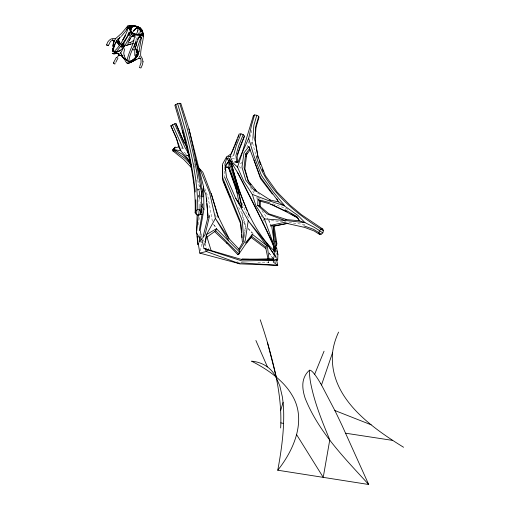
<?xml version="1.0" encoding="UTF-8"?>
<svg xmlns="http://www.w3.org/2000/svg" width="510" height="510" viewBox="0 0 510 510"><rect width="100%" height="100%" fill="white"/><g stroke="black" fill="none" stroke-linecap="round" stroke-linejoin="round"><path stroke-width="0.38" stroke-dasharray="2.55 1.91" d="M199.996 235.25L200.016 233.72M200.519 203.413L200.615 201.903M244.494 237.456L245.514 225.745L242.046 211.828M198.906 201.59L199.123 199.321M198.262 224.757L198.804 220.919M198.913 220.148L199.448 216.31M244.156 235.174L245.514 225.745L240.516 210.075L238.552 207.564M204.657 244.602L204.937 243.066M251.755 144.827L252.998 138.063M204.606 245.52L205.243 242.588M200.309 250.875L202.049 243.442M202.228 242.703L203.095 238.986L206.754 248.268M246.853 147.549L248.574 141.652M249.894 137.152L252.342 128.762M135.851 40.252L137.241 35.802M135.246 37.734L135.775 36.178M241.67 162.167L241.096 163.621L239.528 163.614M252.303 141.799L251.672 143.221L252.303 141.799L256.02 155.856M201.01 239.413L201.877 238.081M200.774 240.86L202.081 238.941M200.653 240.446L201.992 238.603M197.357 190.032L199.136 189.044L199.117 185.34M231.521 156.391L234.294 155.435M138.478 57.311L140.02 56.999M198.16 189.847L200.13 189.548M139.077 56.954L139.969 56.884M257.869 262.714L268.776 262.701L268.483 261.145M270.88 226.395L268.783 220.422L283.796 221.78M284.586 221.856L306.44 224.853M180.891 147.868L183.141 148.493M232.114 158.266L234.951 159.088M236.908 261.808L239.949 262.733M272.933 203.79L287.85 209.24M257.85 197.574L262.153 199.353M257.556 192.965L260.247 194.648M183.893 152.107L186.94 154.409M185.787 154.626L187.023 155.633M185.704 154.587L186.928 155.588M275.419 255.3L276.56 256.332M239.196 166.547L241.479 168.702M140.48 57.381L139.198 55.96M248.242 228.537L253.164 233.567M258.391 199.072L256.415 196.975L257.116 199.219M248.109 228.646L252.265 233.287M213.715 224.553L216.642 228.136M269.076 253.087L272.729 258.251M274.558 260.833L275.929 262.771L274.667 260.941M213.658 224.655L215.959 227.9M261.962 210.694L267.871 219.128M268.942 252.737L272.907 258.417M275.056 256.058L276.369 258.041M275.113 256.103L276.401 258.066M250.327 187.31L254.79 194.399M243.621 222.347L245.514 225.745M200.704 240.548L202.126 243.283M261.177 215.214L264.62 222.213M197.574 189.522L198.135 190.804M242.224 203.401L249.027 219.542M204.746 188.477L208.118 197.389L212.6 222.589M268.783 220.422L270.899 226.434M276.229 253.081L276.72 254.509M215.443 214.633L216.54 218.401M268.464 261.426L268.776 262.701L268.477 261.216M197.842 180.03L199.499 187.329M193.762 162.97L194.284 165.259M194.457 166.018L194.801 167.541M275.394 254.573L276.235 258.423M201.087 234.893L202.368 240.918M196.745 179.934L197.096 182.261M197.797 188.203L198.001 190.504M198.409 195.113L198.613 197.415M198.709 195.368L198.83 196.943M224.298 167.28L224.483 170.359M224.527 171.13L224.853 176.517"/><path stroke-width="0.76" d="M235.703 198.313L242.097 207.634L238.234 189.051L231.4 165.215L231.406 162.033M201.087 234.893L200.13 230.373L203.936 209.412L203.566 186.749L188.961 128.928L180.776 103.32L177.588 103.581L174.847 105.207C185.219 140.142 196.299 175.995 195.151 212.817L196.471 214.646L198.664 215.354L200.57 214.098C203.069 207.207 200.691 199.882 201.482 192.735C198.422 171.252 193.927 150.042 188.961 128.928M123.567 46.512L122.891 46.85L122.846 46.027M201.252 189.242L201.284 182.892L199.263 172.903L195.885 159.91M142.009 33.494L141.691 35.075M199.971 236.78L199.901 242.148L200.022 235.869M113.526 51.905L113.258 50.669L112.895 51.778L113.105 49.043M259.59 200.806L259.494 205.823L260.221 206.582L260.368 201.169L257.971 199.633L257.671 205.396L267.214 213.964L284.848 220.435L305.012 222.628L313.981 227.135L319.458 230.552L321.147 229.2L322.836 229.105L323.391 230.743L322.824 232.866L321.128 234.217L319.445 234.313L314.115 230.966L304.661 227.409L286.977 223.431L273.233 226.128L271.543 225.184L274.112 241.989L276.108 248.568M226.542 242.837L237.87 254.719L238.871 254.069L239.541 249.779L245.125 241.064L248.23 220.677L235.359 197.523L226.453 177.148L224.897 164.341L226.791 157.864L226.491 157.016L231.17 153.803L234.441 146.74M280.653 427.96C282.208 398.877 275.317 370.069 267.393 342.312A73.351 8.383 70.8 0 0 260.24 319.815M135.603 43.981L135.66 41.896M137.853 54.704L136.865 49.464L137.139 56.157L136.674 56.814L135.832 56.623L136.546 57.069M276.611 247.752L277.886 254.413L277.682 260.03L261.764 259.641M334.853 410.505A248.982 30.702 69.5 0 1 342.102 425.589L368.698 484.5L277.765 470.22C281.067 452.472 283.643 434.501 283.719 416.415A248.982 141.295 -44.8 0 0 283.082 402.377M276.573 259.966L277.752 265.353L240.051 263.861L199.786 253.107L196.446 232.33L197.147 214.602M195.151 212.817L195.885 210.719L197.791 209.47C197.682 173.343 188.031 137.91 177.588 103.581M198.664 215.354L199.091 210.834L199.894 209.757M195.885 210.719L195.853 199.748M196.471 214.646L196.93 210.12M201.31 212.001L199.99 210.177L200.092 204.166M200.57 214.098L200.672 211.58M273.711 251.353L273.966 246.037M123.031 46.563L123.7 46.251L123.522 45.734M128.973 26.596L129.317 29.542M143.131 34.323L142.66 31.626M252.947 138L253.852 125.345L256.81 115.292L254.573 114.909L253.4 115.623L242.486 151.604L238.055 161.963L234.657 161.938L238.1 162.129M141.34 38.116L139.071 50.872L137.56 55.112M113.112 51.108L113.743 47.353M113.367 43.911L113.583 41.508L113.137 40.111L113.73 41.82L113.583 41.508M338.589 332.112A73.351 53.779 -37.5 0 0 332.584 352.55C328.74 397.086 369.89 426.443 403.563 447.257M196.739 230.979L198.326 214.997M113.666 40.998L112.85 46.461M142.972 61.78L142.386 58.758L140.69 55.832C140.244 48.45 143.482 41.457 143.539 34.227M249.894 148.257L245.667 153.892L244.067 167.656L247.892 180.374L256.842 191.448L270.619 200.264M113.258 50.669L114.176 46.493L116.739 40.551L117.746 41.782M130.936 29.676L131.159 27.884L130.707 26.871L129.655 26.769M136.17 40.73L136.062 46.034M143.042 61.659L142.398 64.725L140.97 67.983L139.459 67.556L139.37 66.906L139.944 66.842M131.089 30.109L131.331 28.229L130.917 27.291M129.553 35.254L129.521 32.614L128.813 32.226M137.821 30.938L138.031 29.465M274.648 251.812L275.094 248.682M129.444 35.152L129.495 32.296M112.959 46.034L114.093 40.22M275.457 249.384L264.416 218.911L255.861 205.67L252.316 194.399L243.716 181.107L237.532 167.108L233.102 162.97L230.131 156.468L239.126 134.028L240.988 133.869L243.174 134.595L244.335 136.017L244.15 137.254L237.532 154.211M201.144 195.77L201.75 191.926L202.515 190.931L202.954 196.803L200.889 196.618M136.017 43.599L135.787 42.043M199.282 230.584L202.049 214.27L201.928 208.966L201.036 209.667M276.649 245.08L276.911 243.563L276.127 241.326M205.077 242.295L206.461 234.6L215.411 218.407L209.565 192.703L201.131 171.876L198.39 169.033M139.842 34.597L140.307 30.498M274.112 241.989L273.233 226.128L274.138 226.134L276.726 242.964L273.538 259.061L274.042 260.266L273.201 261.993L277.752 265.353L241.039 262.816M131.79 33.424L135.45 28.789L133.748 30.479L136.782 27.916M205.243 242.588L206.677 235.99L211.032 250.314M237.532 167.108L242.613 151.782L248.67 138.306L251.583 125.103L254.573 114.909M120.876 46.531L121.233 45.779L121.947 45.696M209.674 215.481L205.122 234.453L202.515 238.297M231.585 162.664L231.4 165.215L227.148 158.75L228.474 157.819L229.309 158.859L228.709 161.313L229.086 167.369L237.456 189.07L242.097 207.634M277.765 470.22C294.162 449.686 307.179 419.488 291.809 394.759A101.866 61.716 5.7 0 0 282.827 383.15C273.883 373.951 262.918 366.99 251.551 361.163A77.584 44.032 -44.8 0 1 267.374 366.939M135.698 46.678L134.748 50.484L134.793 55.558M203.069 236.608L208.048 216.68L205.995 194.928L203.362 188.343M127.092 60.371C128.596 52.198 133.55 44.956 134.481 36.701L133.983 35.541L132.931 35.617L133.983 35.91L132.9 35.668M245.979 156.825L246.572 154.536M268.018 258.984L265.882 248.568L266.456 245.361L252.322 234.313L251.768 236.442L244.794 245.367L238.871 254.069L215.724 230.788L216.431 228.697L239.496 251.908M319.445 234.313L318.884 232.675L319.458 230.552M139.204 50.974L137.585 55.15L133.55 59.409M233.656 155.167L236.391 145.293L240.988 133.869M113.685 45.983L112.927 48.622L113.073 50.815L114.183 51.899L117.963 51.72M136.463 50.471L140.55 38.581M256.81 115.292L258.729 116.318L255.797 126.244L254.885 138.784L257.996 156.532L265.321 175.567L277.026 191.97L290.075 205.192L301.41 214.672L322.836 229.105M280.647 410.588L283.069 402.384L282.381 396.978L279.805 385.847L275.591 376.246A96.473 54.748 -44.8 0 0 267.431 366.875L255.892 340.489M203.566 186.749L201.482 192.735M113.902 46.716L114.763 43.917M137.776 30.721L136.495 34.361M113.016 48.858L113.864 46.161M127.672 29.739C124.72 37.415 120.475 45.428 114.705 50.987M124.676 48.699L123.758 52.976L124.153 55.526M371.152 424.804L334.86 410.512L321.504 384.999L332.596 352.55M137.075 42.362L138.593 37.963M201.883 206.391L202.827 203.853M235.046 145.312L237.271 139.574M238.1 137.419L238.935 135.265M243.174 134.595L238.68 145.803L235.926 155.48L236.64 162.097M244.335 136.017L239.802 147.25L237.073 156.952L237.762 162.123M324.06 351.192L314.632 374.334A77.584 9.569 69.5 0 0 309.506 370.215C304.852 374.111 302.526 380.237 302.825 386.236A101.86 37.3 40.3 0 0 305.229 398.469C318.61 432.002 344.722 458.286 368.698 484.5M138.223 34.807L138.994 32.92M113.704 42.827L115.413 38.779L121.59 33.341L127.768 25.959C132.058 25.111 140.205 25.589 140.55 31.301M206.187 237.144L206.677 235.99M139.957 65.694L140.983 62.896L141.028 59.97M129.808 27.119L129.763 28.12M247.267 153.172L246.642 154.594L244.883 168.778L248.357 180.999M115.413 38.779C111.174 37.045 106.335 41.909 106.87 45.626C109.969 46.486 108.885 40.609 112.334 40.424M113.679 53.333L118.205 53.588L118.518 54.111L118.148 54.921L118.607 54.921M135.437 42.77C132.957 48.871 129.266 54.953 128.807 61.602M114.954 63.259L115.043 63.909L114.476 63.973L113.354 63.004L116.414 57.267M118.448 39.684L120.175 37.134M115.815 62.303L117.95 58.114M129.432 33.354L123.018 44.599M115.164 43.439L117.835 39.002M128.061 42.445L129.272 40.239M106.437 44.918L106.775 44.67M113.354 63.004L114.017 62.775M226.491 157.016L222.583 164.061L222.73 177.843L240.656 222.086L242.333 241.676M132.606 27.502L130.624 26.533L129.572 27.036L131.147 34.648L120.736 52.702L116.911 57.687M130.496 38.263L129.247 40.284L130.477 38.307M208.488 248.842L206.384 251.5L199.786 253.107M136.1 43.72L135.845 43.771M128.66 34.278L121.858 44.874L117.019 50.955M237.87 254.719L238.705 253.483M198.422 243.519L197.536 244.749L197.198 236.277M250.18 149.812L246.642 154.594L245.667 153.892M225.535 165.457L230.125 159.477M127.022 29.44L121.361 36.312M249.543 147.69L248.842 146.561L244.003 152.751L241.963 167.146L245.788 180.208L255.102 191.339M245.367 243.162L252.322 234.313M130.432 38.071L131.676 36.497M137.254 39.468L140.046 36.465L138.765 37.358M137.879 38.091L138.675 37.102M120.137 36.822L118.556 39.372L119.066 42.547M246.63 242.569L251.768 236.442L265.844 247.12M137.802 55.227L133.62 59.491L131.038 61.143L133.805 59.562L138.121 55.316M123.095 47.634L121.743 49.234L118.9 51.223M191.326 167.554L183.778 159.515L172.96 150.986L172.667 149.972L175.242 146.963M136.023 56.412L136.514 55.781L135.966 54.882M172.667 149.972L174.171 148.219L178.691 146.823C181.267 153.746 189.076 157.405 191.001 164.526M119.576 55.768L120.513 55.322L119.576 55.571M128.335 34.584L129.674 33.207M126.372 29.758L127.449 28.668M127.755 34.476L129.107 33.169L129.967 33.048M187.559 149.137L181.534 136.68L175.988 123.662L174.63 123.834L170.85 125.747L176.441 138.465L180.827 150.75L174.369 149.691L172.96 150.986L176.167 150.629M133.792 40.347L130.203 42.757M206.99 237.093L215.724 230.788M124.185 55.584L125.116 58.153L126.646 60.307L128.769 61.404L131.338 61.047L136.597 57.662M131.72 36.733L132.938 35.847L133.932 35.783L131.644 36.701M118.422 53.435L118.518 54.111M139.16 58.197L130.758 62.328M206.461 234.6L216.431 228.697M128.622 61.551L131.147 61.092L133.805 59.562M126.435 62.711L127.513 63.578L133.441 60.786M189.242 154.657L187.425 155.671L188.732 155.556M136.183 59.485L130.592 62.513L127.513 63.578L130.802 62.265M138.816 37.517L140.065 36.847L140.932 37.09L141.417 38.301M120.009 50.49L118.11 51.484L114.329 52.243L117.995 51.523L119.92 50.547M131.147 61.092L134.047 59.657M134.277 59.817L131.433 61.168L128.788 61.487L126.576 60.403M123.031 46.282L123.72 45.989M123.7 46.251L124.867 45.804M127.812 43.356L130.413 42.362M127.13 28.63L128.259 28.381M125.951 45.581L130.579 44.026M126.066 45.364L133.435 43.388M116.331 52.218L118.269 51.561M138.809 37.204L140.11 36.809L140.932 37.09M139.931 35.439L141.805 34.782C142.787 32.481 141.748 29.255 139.982 27.534M126.76 28.075L127.538 27.852L128.093 28.713M140.263 34.98L142.328 34.68L142.768 34.113L142.749 32.334L141.742 29.433M129.661 26.998L130.707 26.871M121.233 45.779L122.011 45.6M202.049 214.27L200.264 214.665L200.156 213.263M271.543 225.184L285.657 222.111M121.788 45.218L123.248 44.899M128.82 25.876C132.677 25.608 138.516 26.106 140.275 30.122M274.138 226.134L288.112 223.297M129.368 26.087L131.523 26.016L134.353 26.737M140.027 35.145L142.022 34.667L142.443 34.068C143.635 27.508 136.215 25.564 131.115 25.5M142.704 34.89L137.553 34.591M114.119 53.818L112.289 53.301L113.201 53.779L115.719 53.69M117.102 53.588L113.743 53.716L112.289 53.301M122.024 47.271L121.099 46.805L122.547 46.895M129.699 27.132L130.668 27.1L131.185 28.095M122.158 44.115L124.166 44.058M141.41 34.897L142.035 34.884M274.042 260.266L242.059 260.961L207.462 249.811M143.125 35.375C139.013 34.259 133.231 35.349 130.707 31.161M122.119 44.051L124.185 44.026M113.73 53.728L114.584 53.722M228.225 156.487L230.131 156.468M225.662 167.305L229.086 167.369L225.401 166.604L228.709 161.313L238.234 189.051M116.006 52.052L114.221 52.014L115.923 52.122M249.027 259.329L241.861 259.156L273.538 259.061L242.244 259.673L203.968 248.453L202.527 241.67M131.147 34.648L134.417 35.145M128.89 32.85L129.687 32.895M275.311 259.858L277.682 260.03L276.809 258.704M264.416 218.911L284.848 220.435M135.634 26.348L138.656 26.96M129.833 27.164L130.732 27.24M285.262 219.485L299.364 220.773L305.012 222.628L297.891 215.405L278.702 201.89L260.368 177.027L248.842 146.561M229.086 167.369L228.474 167.299L236.787 189.408M134.2 25.927L137.317 26.488M345.672 433.219L392.566 440.391M115.866 52.332L114.081 51.975L112.959 50.809L112.78 48.584M269.535 199.965L278.702 201.89M136.744 28.26L137.834 28.566M280.87 422.854L283.573 423.466M257.671 205.396L259.494 205.823L268.878 213.837L286.39 219.485M135.934 54.226L137.152 55.584M257.971 199.633L269.471 202.559M137.783 35.241L133.441 33.96M203.968 248.453L206.792 249.199M136.737 28.139L137.598 28.369L137.961 29.287M260.368 201.169L271.613 204.389L277.166 207.041M133.588 33.775L140.868 35.662M197.791 209.47L199.99 210.177M303.839 225.809L313.497 229.296L318.884 232.675M240.051 263.861L206.384 251.5L204.963 248.765M131.414 27.075L129.935 26.89L129.725 27.878L131.956 33.717M252.316 194.399L268.968 200.768L284.707 205.804L273.309 191.977L261.464 175.497L254.095 156.289L248.67 138.306M112.665 40.131L113.558 40.66L112.398 39.888L112.997 40.258M121.437 55.768C118.734 54.736 122.974 56.113 122.693 57.324M136.98 27.782L138.146 28.235M132.842 26.915L130.522 26.227L129.336 26.794L130.248 31.722M137.273 26.616L140.225 28.573L140.9 30.804M137.069 27.438L139.141 28.541M134.621 34.757L136.074 35.388M140.996 37.211L140.059 36.714M120.143 43.305L118.747 41.928L120.188 43.567L122.075 44.434M278.556 207.704L286.888 211.682M270.523 204.153L285.415 211.338L297.413 217.821L299.517 220.728M139.772 58.344L141.053 59.224L140.537 58.586M290.961 213.945L295.041 216.214M296.399 216.967L297.757 217.725M143.578 36.561C139.625 33.864 134.009 35.254 130.56 31.709M284.918 209.712L297.062 216.648L299.364 220.773M174.369 149.691L182.261 154.224L187.361 159.012L191.173 165.431M140.218 36.637L141.155 37.179L141.621 38.32M136.221 56.208L136.839 56.597M321.147 229.2C293.186 211.784 265.442 188.726 256.141 155.856M320.956 229.219L323.391 230.743M319.183 230.59L322.824 232.866M318.438 232.528L321.128 234.217M140.263 30.077L140.594 30.288M174.771 151.075L185.359 158.667L190.855 164.373M126.933 62.386L127.341 62.679M131.758 32.831L132.53 33.399M250.965 237.348L265.882 248.568M118.454 41.884L120.016 43.254M214.659 231.629L226.988 243.404M247.299 210.891L238.98 190.198L231.674 164.972C240.497 195.98 251.092 229.073 275.126 251.761M139.74 27.591L140.977 29.306L141.531 31.473M197.95 166.942L202.757 172.125L203.28 173.241L211.58 194.973L218.223 217.63M132.332 33.386L130.375 29.854M198.135 167.49L200.704 170.365M118.192 38.849L118.951 42.101L120.188 43.567M201.985 206.454L203.936 209.412M121.342 55.399L124.255 59.192M121.17 54.602L124.351 58.835M274.616 255.395L267.157 244.143L248.23 220.677L266.456 245.361M248.574 181.764L250.933 184.716M254.719 189.427L256.613 191.785M116.643 41.495L117.918 43.127M119.295 45.18L116.752 41.794M125.205 60.888L126.136 62.099M272.353 194.08L260.514 178.596L253.935 159.91M276.828 198.894L277.772 200.156M118.027 43.579L119.181 45.224M125.116 58.153L126.614 60.378M118.951 42.101L120.124 43.866L119.066 42.324L118.441 39.091M267.399 244.335L274.259 254.796M230.214 160.605L233.064 165.042M296.641 434.692L323.232 477.36L329.772 439.894C322.014 421.145 314.243 402.161 310.494 382.13A188.458 36.898 57.5 0 1 309.525 370.266M229.309 158.859L238.291 173.757M133.964 49.24C134.697 50.452 132.23 49.961 132.358 48.986M108.043 45.167L108.222 45.651M228.607 240.548L215.411 218.407L228.971 238.546L239.541 249.779L238.808 249.237L243.729 240.701L242.377 220.881L233.363 197.823L224.515 176.976M188.47 153.351L185.009 147.486L174.63 123.834M320.516 383.303L321.504 384.999M238.642 174.426L263.849 224.515M139.995 29.771L140.486 30.632M124.491 59.16L125.224 60.48M237.284 172.15C250.824 197.421 263.676 223.214 274.998 249.511M196.446 232.33L199.282 237.807M120.736 52.702L122.636 56.406M263.064 223.163L273.647 244.558M229.003 238.412L218.427 216.922L211.159 193.449M135.309 55.552L135.832 56.623M116.739 40.551L117.415 41.96M183.058 148.474L172.495 124.74M183.281 132.874L182.325 130.809L185.876 142.857M127.506 27.451L127.908 28.471M223.342 181.158L227.345 190.498M227.964 191.932L228.888 194.093M229.5 195.528L230.118 196.962M184.193 142.991L175.988 123.662M226.791 157.864L227.148 158.75M248.485 213.849L249.377 216.068M143.125 33.061L143.431 33.838M129.393 27.75L129.655 28.401M127.768 25.959L128.15 27.553M259.201 160.981L260.597 164.673M262.28 169.097L263.115 171.309M228.384 167.127L237.424 193.284M276.197 241.459L276.726 242.964M179.641 103.179C187.674 128.048 193.991 153.523 197.905 179.367M175.689 104.435C184.735 132.97 192.232 162.193 195.266 192.028M276.777 250.761L277.886 254.413M235.563 186.392L236.659 190.192M134.296 43.968L135.411 49.432M134.308 44.045L135.163 47.118M267.393 342.312L276.535 377.935M178.691 146.823L176.498 138.299L170.85 125.747M137.955 54.736L136.871 49.374M137.617 54.921L136.756 49.604L136.839 52.772L136.552 49.725M273.035 243.793L274.214 249.186M186.698 145.86L189.905 160.777M236.41 189.828L239.413 204.625M276.184 245.533L273.233 226.128M258.729 116.318L258.94 117.504L255.994 127.506L255.045 140.142L258.079 158.03M253.4 115.623L253.61 116.816M230.953 161.689L231.4 165.215M267.157 244.143L268.993 259.411M189.809 159.267L189.981 160.771M225.637 168.982L225.802 170.569M141.831 33.819L141.927 34.807M241.453 232.311L240.65 223.852L222.443 179.648L222.417 165.584M241.67 234.619L241.957 237.698M199.225 190.887L199.875 198.868M206.588 198.109L206.811 201.246M206.983 203.592L207.328 208.297M207.442 209.859L208.01 217.694M128.514 27.406L128.59 28.675M136.234 43.828L136.31 45.925M314.619 374.283A96.473 11.896 69.5 0 1 320.529 383.341M125.256 35.592L122.955 39.78L125.256 35.592M138.745 58.484L140.371 58.484L138.745 58.484"/></g></svg>
